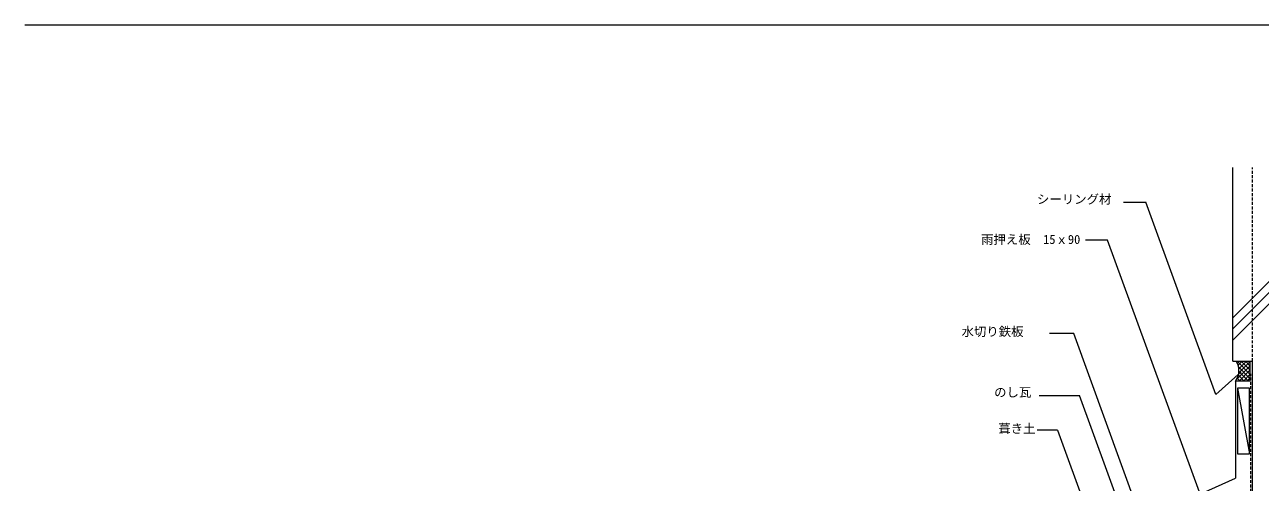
# Model space of a CAD drawing. Units: millimetres, scale not verified. Extents: x -203 to 197, y -138 to 132.
# Drawn here: x -203.2 to 45.8, y 39.4 to 131.6 of the extents above; entities that cross this region are included whole.
import ezdxf
from ezdxf.enums import TextEntityAlignment as Align

# ---------------------------------------------------------------- set-up
doc = ezdxf.new("R2010")
doc.units = ezdxf.units.MM
doc.header["$LTSCALE"] = 0.5
doc.linetypes.add('DASHED1', pattern=[1.8, 1.2, -0.6])
for name, color, linetype, lineweight in [('0-0', 5, 'Continuous', 18), ('1-0', 7, 'Continuous', 18), ('1-1', 7, 'Continuous', 18)]:
    doc.layers.add(name, color=color, linetype=linetype, lineweight=lineweight)
doc.styles.add('ＭＳ ゴシック', font='')
doc.styles.get('ＭＳ ゴシック').set_extended_font_data('MS Gothic')

msp = doc.modelspace()

# ---------------------------------------------------------------- linework, layer by layer
at = {"layer": '0-0'}
msp.add_line((-203.2432, 131.6351), (196.7568, 131.6351), dxfattribs=at)
at = {"layer": '1-0'}
for p, q in [((40.1955, 63.7934), (40.1955, 102.8336)), ((40.1955, 72.5648), (70.4644, 102.8336)), ((40.1955, 70.3021), (72.7271, 102.8336)), ((40.1955, 68.0393), (74.1955, 102.0393)), ((40.1955, 63.7934), (44.1955, 63.7934)), ((40.95, 60.0893), (43.6796, 62.8189)), ((41.0252, 63.5586), (41.2599, 63.7934)), ((41.0685, 63.7934), (43.6796, 61.1823)), ((41.2854, 62.9703), (42.1084, 63.7934)), ((41.3787, 62.6347), (43.6796, 60.3338)), ((41.4286, 61.4165), (43.6796, 63.6674)), ((41.4392, 62.2756), (42.957, 63.7934)), ((41.917, 63.7934), (43.6796, 62.0308)), ((42.7655, 63.7934), (43.6796, 62.8793)), ((43.614, 63.7934), (43.6796, 63.7278)), ((40.7798, 59.8395), (40.8259, 59.7934)), ((41.1032, 60.3646), (41.6744, 59.7934)), ((41.3381, 60.9782), (42.5229, 59.7934)), ((41.4566, 61.7082), (43.3715, 59.7934)), ((41.5026, 59.7934), (43.6796, 61.9704)), ((42.3511, 59.7934), (43.6796, 61.1219)), ((43.1996, 59.7934), (43.6796, 60.2733)), ((41.1905, 58.3831), (43.5834, 45.0842))]:
    msp.add_line(p, q, dxfattribs=at)
at = {"layer": '1-0', "linetype": 'DASHED1'}
msp.add_line((44.1955, 63.7934), (44.1955, 102.8336), dxfattribs=at)
at = {"layer": '1-0', "color": 3}
for p, q in [((43.6796, 63.6484), (43.6796, 59.7934)), ((43.6796, 59.7934), (40.7446, 59.7934)), ((40.7446, 59.7934), (40.7446, 40.1973))]:
    msp.add_line(p, q, dxfattribs=at)
at = {"layer": '1-0'}
msp.add_lwpolyline([(41.1905, 58.3831), (41.1905, 45.0842), (43.5834, 45.0842), (43.5834, 58.3831)], close=True, dxfattribs=at)
msp.add_arc((38.0426, 61.8877), 3.4186, 322.21979, 33.87801, dxfattribs=at)
at = {"layer": '1-1'}
for p, q in [((18.2198, 95.8671), (22.6813, 95.8671)), ((36.798, 57.082), (22.6813, 95.8671)), ((14.9712, 88.211), (10.5405, 88.211)), ((33.4772, 37.3661), (14.9712, 88.211)), ((8.1713, 69.3885), (3.2432, 69.3885)), ((21.5436, 32.6482), (8.1713, 69.3885)), ((44.1955, 61.5713), (44.1955, 63.7934)), ((36.798, 57.082), (41.9242, 61.6781)), ((44.1955, 3.7934), (44.1955, 61.5713)), ((1.2108, 56.8909), (9.321, 56.8909)), ((21.062, 24.6326), (9.321, 56.8909)), ((4.8921, 49.8548), (0.8108, 49.8548)), ((4.8921, 49.8548), (15.7109, 20.1303))]:
    msp.add_line(p, q, dxfattribs=at)
at = {"layer": '1-1', "color": 3, "linetype": 'DASHED1'}
msp.add_line((43.8451, 4.1344), (43.8451, 61.253), dxfattribs=at)
at = {"layer": '1-1', "color": 3}
msp.add_line((20.9972, 31.37), (40.7446, 40.1973), dxfattribs=at)

# ---------------------------------------------------------------- texts
at = {"layer": '1-1', "style": 'ＭＳ ゴシック'}
for s, p in [('シーリング材', (0.7498, 94.9851)), ('雨押え板\u300015ｘ90', (-10.5106, 86.8764)), ('水切り鉄板', (-14.4576, 68.3021)), ('のし瓦', (-7.8877, 56.0638)), ('葺き土', (-7.0374, 48.7472))]:
    msp.add_text(s, height=1.833, dxfattribs=at).set_placement(p, align=Align.BOTTOM_LEFT)

doc.saveas('drawing.dxf')
